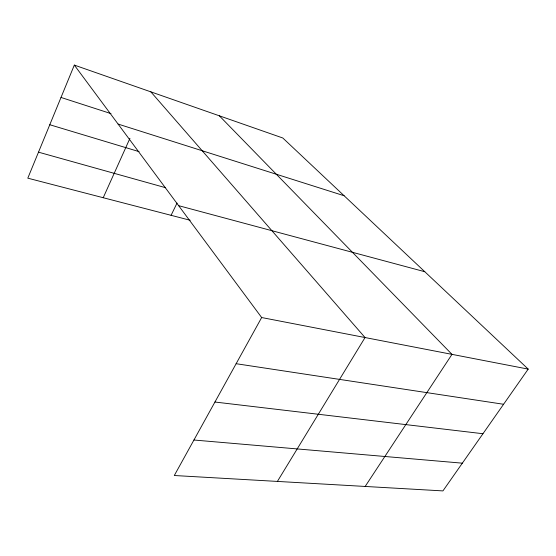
<?xml version="1.0" encoding="UTF-8"?>
<svg xmlns="http://www.w3.org/2000/svg" width="556" height="556" viewBox="0 0 556 556"><rect width="100%" height="100%" fill="white"/><g stroke="black" fill="none" stroke-linecap="round" stroke-linejoin="round"><path stroke-width="0.83" d="M74.323 65.094L261.661 317.539L174.299 475.512L442.923 490.906L528.2 369.108L282.795 137.992L74.323 65.094L27.8 178.17L190.201 220.273M103.221 197.727L129.937 138.34M171.088 215.318L177.03 203.072M277.395 481.42L365.049 337.541L150.843 91.851M365.167 486.444L451.986 354.367L219.342 115.808M193.933 440.018L462.342 463.169M214.936 402.03L482.955 433.729M236.133 363.707L503.583 404.268M261.661 317.539L528.2 369.108M178.643 205.671L424.791 271.717M38.496 152.17L165.632 187.713M49.783 124.739L139.063 151.628M118.087 124.071L344.115 195.74M61.014 97.453L111.012 113.612"/></g></svg>
